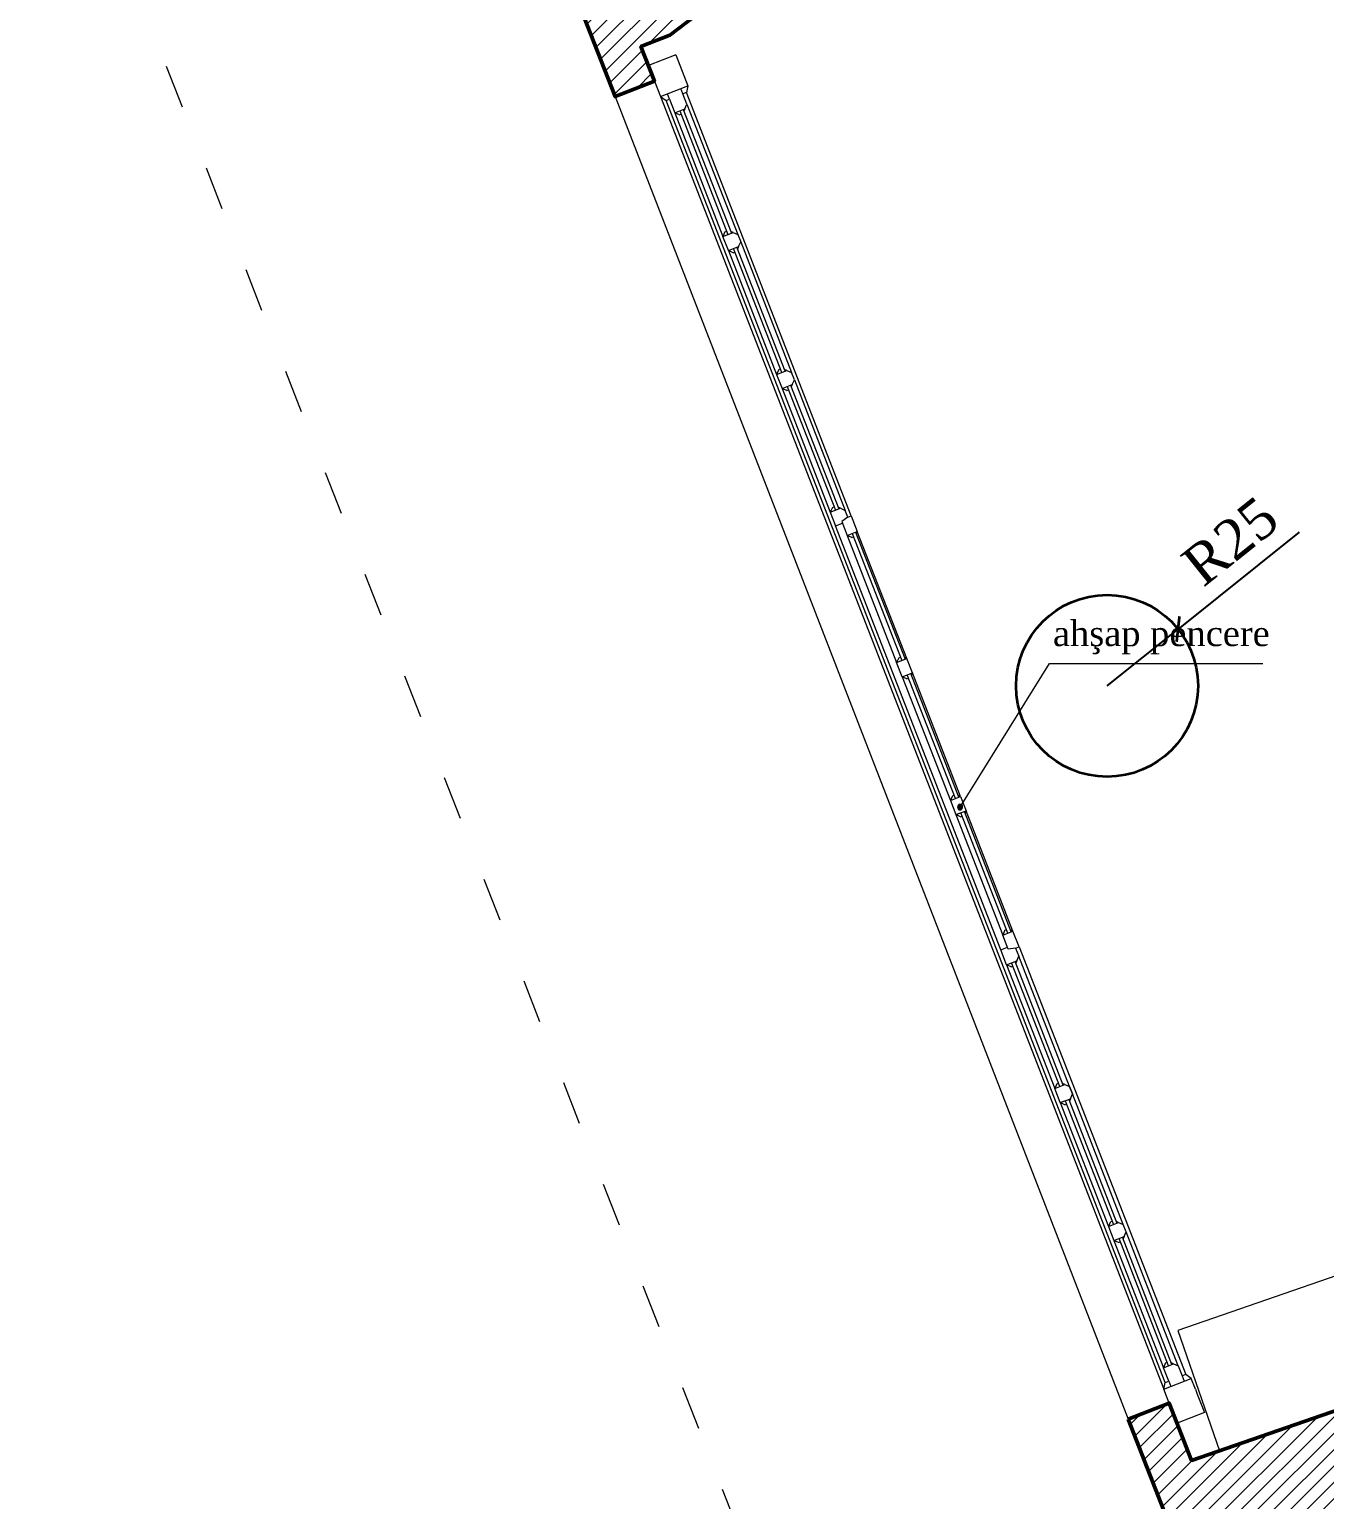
# Model space of a CAD drawing. Header units: millimetres. Extents: x 4980 to 19099, y 3891 to 5773.
# Drawn here: x 4980 to 5335.9, y 5071.3 to 5475.5 of the extents above; entities that cross this region are included whole.
import ezdxf

# ---------------------------------------------------------------- set-up
doc = ezdxf.new("R2010")
doc.units = ezdxf.units.MM
doc.linetypes.add('ACAD_ISO03W100', pattern=[30, 12, -18])
for name, color, linetype, lineweight in [('a 0', 252, 'Continuous', 0), ('a 2', 132, 'Continuous', 20), ('a duvar', 84, 'Continuous', 50), ('a pencere 0', 252, 'Continuous', 0), ('a pencere cam', 121, 'Continuous', 0), ('a pencere doğrama', 41, 'Continuous', 20), ('a pencere görünüş', 62, 'Continuous', 9), ('no3_ahşap gorunus on kalın', 34, 'Continuous', 20), ('no3_duvar tarama', 253, 'Continuous', 9), ('PLAN YAZI', 4, 'Continuous', 9)]:
    doc.layers.add(name, color=color, linetype=linetype, lineweight=lineweight)
doc.layers.add('Kıtc-002 Çizgi', color=7, linetype='Continuous')
doc.styles.add('ROMANSTW', font='georgia.ttf')
doc.styles.get("Standard").update_dxf_attribs({"font": 'stylu.ttf', "height": 10})
doc.dimstyles.new('M1', dxfattribs={"dimtxt": 11, "dimasz": 5, "dimexe": 2, "dimexo": 5, "dimgap": 3, "dimtad": 1, "dimdec": 1, "dimzin": 12, "dimdsep": 46, "dimtxsty": 'ROMANSTW', "dimblk": 'ARCHTICK', "dimcen": 0.09, "dimclrd": 251, "dimclre": 251, "dimclrt": 1, "dimadec": 0, "dimazin": 0, "dimtfac": 1, "dimtdec": 1, "dimtix": 1, "dimtmove": 0, "dimatfit": 3, "dimldrblk": 'ARCHTICK', "dimfxl": 1, "dimtolj": 1, "dimtzin": 0, "dimarcsym": 0})
pattern_1 = [(45, (77489.65, 25972.4954), (-2.24506403, 2.24506403), [])]

# ---------------------------------------------------------------- blocks, each defined once
blk = doc.blocks.new('ththh')
at = {"layer": 'PLAN YAZI'}
h = blk.add_hatch(color=256, dxfattribs=at)
h.dxf.hatch_style = 1
edge = h.paths.add_edge_path()
edge.add_ellipse((-68255.92, -25917.14), major_axis=(-0.021, 0.888), ratio=0.6911, start_angle=0, end_angle=360)
for p, q in [((-68255.92, -25917.14), (-68231.35, -25877.67)), ((-68231.35, -25877.67), (-68172.76, -25877.66))]:
    blk.add_line(p, q, dxfattribs=at)
blk.add_ellipse((-68255.92, -25917.14), major_axis=(0, 0.888), ratio=0.6911, start_param=4.712389, end_param=10.995574, dxfattribs=at)
at = {"layer": 'PLAN YAZI', "insert": (-68230.4, -25865.89), "char_height": 7, "width": 63.3955, "attachment_point": 1}
blk.add_mtext('{\\fTimes New Roman|b0|i0|c162|p18;ahşap pencere}', dxfattribs=at)
blk = doc.blocks.new('_ArchTick')
at = {"layer": 'Kıtc-002 Çizgi', "color": 0, "const_width": 0.15}
blk.add_lwpolyline([(-0.5, -0.5), (0.5, 0.5)], dxfattribs=at)
blk = doc.blocks.new('*D99')
at = {"layer": 'Defpoints', "color": 0, "transparency": 16777216}
for p in [(5295.61, 5310.63), (5276.09, 5295.01)]:
    blk.add_point(p, dxfattribs=at)
at = {"layer": 'no3_duvar tarama', "color": 251, "lineweight": -2, "transparency": 16777216}
for p in [(5328.86, 5337.25), (5276.09, 5295.01)]:
    blk.add_line(p, (5295.61, 5310.63), dxfattribs=at)
at = {"layer": 'no3_duvar tarama', "color": 251, "lineweight": -2, "transparency": 16777216, "xscale": 5, "yscale": 5, "zscale": 5, "rotation": 218.6790076180938}
blk.add_blockref('_ArchTick', (5295.61, 5310.63), dxfattribs=at)
at = {"layer": 'no3_duvar tarama', "color": 1, "transparency": 16777216, "insert": (5309.96, 5334.79), "char_height": 11, "attachment_point": 5, "rotation": 38.679, "style": 'ROMANSTW'}
blk.add_mtext('\\A1;R25', dxfattribs=at)

msp = doc.modelspace()

# ---------------------------------------------------------------- hatches: boundary and pattern name
at = {"layer": 'no3_duvar tarama'}
h = msp.add_hatch(dxfattribs=at)
h.set_pattern_fill('ANSI31', color=256, style=0)
h.set_pattern_definition(pattern_1)
h.paths.add_polyline_path([(5205.98, 5539.85), (5163.52, 5571.61), (5171.87, 5581), (5168.57, 5583.91), (5163.29, 5588.55), (5155.76, 5579.86), (5146.69, 5587.72), (5124.41, 5562.03), (5122.9, 5563.34), (5105.22, 5542.94), (5115.04, 5517.79), (5116.9, 5518.52), (5140.91, 5457.04), (5151.73, 5461.27), (5148.02, 5470.78), (5155.94, 5473.89), (5200.9, 5508.17)])
h = msp.add_hatch(dxfattribs=at)
h.set_pattern_fill('ANSI31', color=256, style=0)
h.set_pattern_definition(pattern_1)
h.paths.add_polyline_path([(5392.29, 5035.47), (5339.92, 5016.07), (5331.54, 5012.96), (5315.7, 5006.78), (5281.87, 5093.4), (5293.19, 5097.81), (5299.33, 5082.04), (5371.06, 5106.85), (5541.43, 5099.14), (5545.31, 5115), (5598.57, 5099.83), (5598.74, 5048.43), (5578.32, 5048.36)])

# ---------------------------------------------------------------- linework, layer by layer
at = {"layer": 'a 2', "linetype": 'ACAD_ISO03W100'}
msp.add_line((5414.88, 4448.11, -0.53), (4980, 5561.87, -0.53), dxfattribs=at)
at = {"layer": 'a 2', "elevation": -0.53}
msp.add_lwpolyline([(5140.93, 5457.04), (5281.89, 5093.4)], dxfattribs=at)
at = {"layer": 'a duvar', "elevation": -0.53}
for points in [[(5205.98, 5539.85), (5163.52, 5571.61), (5171.87, 5581), (5168.57, 5583.91), (5163.29, 5588.55), (5155.76, 5579.86), (5146.69, 5587.72), (5124.41, 5562.03), (5122.9, 5563.34), (5105.22, 5542.94), (5115.04, 5517.79), (5116.9, 5518.52), (5140.91, 5457.04), (5151.73, 5461.27), (5148.02, 5470.78), (5155.94, 5473.89), (5155.94, 5473.89), (5200.9, 5508.17), (5205.98, 5539.85)], [(5281.87, 5093.4), (5293.19, 5097.81), (5299.33, 5082.04), (5371.06, 5106.85), (5541.43, 5099.14), (5545.31, 5115), (5598.57, 5099.83), (5598.74, 5048.43), (5578.32, 5048.36), (5392.29, 5035.47), (5339.92, 5016.07), (5331.54, 5012.96), (5315.7, 5006.78), (5281.87, 5093.4)]]:
    msp.add_lwpolyline(points, dxfattribs=at)
at = {"layer": 'a pencere 0', "elevation": -0.53}
for points in [[(5153.38, 5457.01), (5291.7, 5101.65)], [(5205.8, 5341.76), (5160.51, 5458.12)], [(5292.11, 5103.47), (5154.92, 5455.95)], [(5160.1, 5453.67), (5159.82, 5453.02)], [(5173.34, 5419.66), (5172.69, 5419.94)], [(5174.86, 5415.76), (5174.57, 5415.11)], [(5188.1, 5381.74), (5187.45, 5382.03)], [(5189.61, 5377.84), (5189.33, 5377.2)], [(5202.85, 5343.83), (5202.2, 5344.11)], [(5246.89, 5222.4), (5201.51, 5339.01)], [(5207.48, 5337.44), (5207.2, 5336.79)], [(5221.09, 5302.49), (5220.44, 5302.78)], [(5222.6, 5298.6), (5222.32, 5297.95)], [(5235.84, 5264.58), (5235.19, 5264.87)], [(5235.84, 5264.58), (5235.19, 5264.87)], [(5237.36, 5260.68), (5237.07, 5260.04)], [(5250.24, 5227.6), (5249.59, 5227.89)], [(5251.92, 5223.28), (5297.7, 5105.65)], [(5251.27, 5219.42), (5250.99, 5218.77)], [(5264.51, 5185.41), (5263.87, 5185.69)], [(5266.03, 5181.51), (5265.75, 5180.86)], [(5279.27, 5147.49), (5278.62, 5147.78)], [(5280.79, 5143.59), (5280.5, 5142.95)], [(5294.39, 5108.65), (5293.74, 5108.93)]]:
    msp.add_lwpolyline(points, dxfattribs=at)
at = {"layer": 'a pencere cam', "elevation": -0.53}
for points in [[(5158.7, 5453.13), (5171.94, 5419.11)], [(5159.63, 5453.49), (5172.87, 5419.47)], [(5186.7, 5381.2), (5173.46, 5415.21)], [(5187.63, 5381.56), (5174.39, 5415.58)], [(5188.21, 5377.3), (5201.45, 5343.29)], [(5189.15, 5377.66), (5202.39, 5343.65)], [(5206.09, 5336.9), (5219.69, 5301.95)], [(5207.02, 5337.26), (5220.62, 5302.31)], [(5234.44, 5264.04), (5221.21, 5298.05)], [(5235.38, 5264.4), (5222.14, 5298.42)], [(5248.84, 5227.06), (5235.96, 5260.14)], [(5249.77, 5227.42), (5236.89, 5260.5)], [(5263.11, 5184.86), (5249.88, 5218.88)], [(5264.05, 5185.22), (5250.81, 5219.24)], [(5264.63, 5180.96), (5277.87, 5146.95)], [(5265.56, 5181.33), (5278.8, 5147.31)], [(5292.99, 5108.1), (5279.39, 5143.05)], [(5293.92, 5108.47), (5280.32, 5143.41)]]:
    msp.add_lwpolyline(points, dxfattribs=at)
at = {"layer": 'a pencere doğrama', "elevation": -0.53}
for points in [[(5157.62, 5468.48), (5150.07, 5465.53)], [(5157.62, 5468.48), (5160.93, 5459.94), (5160.51, 5458.12)], [(5151.73, 5461.27), (5153.38, 5457.01), (5154.92, 5455.95)], [(5153.38, 5457.01), (5160.93, 5459.94)], [(5155.85, 5456.31), (5155.29, 5457.75)], [(5159.58, 5457.76), (5159.02, 5459.2)], [(5160.51, 5458.12), (5159.58, 5457.76)], [(5160.67, 5454.96), (5159.58, 5457.76)], [(5154.92, 5455.95), (5155.85, 5456.31), (5157.3, 5452.58)], [(5157.3, 5452.58), (5160.1, 5453.67)], [(5160.1, 5453.67), (5160.67, 5454.96)], [(5158.6, 5452.01), (5157.3, 5452.58)], [(5158.6, 5452.01), (5159.06, 5452.19)], [(5171.11, 5419.86), (5170.54, 5418.57)], [(5170.54, 5418.57), (5172.87, 5419.47)], [(5172.06, 5414.67), (5172.06, 5414.67), (5170.54, 5418.57)], [(5171.11, 5419.86), (5171.58, 5420.04)], [(5172.87, 5419.47), (5173.34, 5419.66)], [(5173.34, 5419.66), (5174.63, 5419.09)], [(5174.63, 5419.09), (5175.43, 5417.05)], [(5174.86, 5415.76), (5175.43, 5417.05)], [(5172.06, 5414.67), (5174.86, 5415.76)], [(5172.06, 5414.67), (5174.39, 5415.58)], [(5173.36, 5414.1), (5172.06, 5414.67)], [(5173.36, 5414.1), (5173.82, 5414.28)], [(5174.39, 5415.58), (5174.86, 5415.76)], [(5185.87, 5381.95), (5185.3, 5380.65)], [(5185.3, 5380.65), (5188.1, 5381.74)], [(5185.3, 5380.65), (5187.63, 5381.56)], [(5185.3, 5380.65), (5185.3, 5380.65), (5186.82, 5376.76)], [(5185.87, 5381.95), (5186.33, 5382.13)], [(5187.63, 5381.56), (5188.1, 5381.74)], [(5188.1, 5381.74), (5189.39, 5381.17)], [(5190.18, 5379.14), (5189.39, 5381.17)], [(5186.82, 5376.76), (5189.15, 5377.66)], [(5188.11, 5376.19), (5186.82, 5376.76)], [(5188.11, 5376.19), (5188.58, 5376.37)], [(5189.15, 5377.66), (5189.61, 5377.84)], [(5189.61, 5377.84), (5190.18, 5379.14)], [(5200.63, 5344.04), (5200.06, 5342.74)], [(5200.06, 5342.74), (5202.85, 5343.83)], [(5200.06, 5342.74), (5202.39, 5343.65)], [(5200.63, 5344.04), (5201.09, 5344.22)], [(5202.39, 5343.65), (5202.85, 5343.83)], [(5202.85, 5343.83), (5204.15, 5343.26)], [(5200.06, 5342.74), (5200.06, 5342.74), (5201.51, 5339.01)], [(5201.51, 5339.01), (5203.37, 5339.74)], [(5204.87, 5341.4), (5203.19, 5340.21)], [(5203.19, 5340.21), (5204.69, 5336.35)], [(5204.87, 5341.4), (5204.15, 5343.26)], [(5204.87, 5341.4), (5205.8, 5341.76)], [(5205.8, 5341.76), (5207.48, 5337.44)], [(5204.69, 5336.35), (5207.48, 5337.44)], [(5204.69, 5336.35), (5207.02, 5337.26)], [(5205.98, 5335.78), (5204.69, 5336.35)], [(5205.98, 5335.78), (5206.45, 5335.97)], [(5207.02, 5337.26), (5207.48, 5337.44)], [(5218.86, 5302.7), (5218.29, 5301.41)], [(5218.29, 5301.41), (5221.09, 5302.49)], [(5218.29, 5301.41), (5220.62, 5302.31)], [(5219.81, 5297.51), (5218.29, 5301.41)], [(5218.86, 5302.7), (5219.33, 5302.88)], [(5220.62, 5302.31), (5221.09, 5302.49)], [(5222.6, 5298.6), (5221.09, 5302.49)], [(5219.81, 5297.51), (5222.6, 5298.6)], [(5219.81, 5297.51), (5222.14, 5298.42)], [(5221.1, 5296.94), (5219.81, 5297.51)], [(5221.1, 5296.94), (5221.57, 5297.12)], [(5222.14, 5298.42), (5222.6, 5298.6)], [(5233.62, 5264.79), (5233.05, 5263.49)], [(5233.62, 5264.79), (5233.05, 5263.49)], [(5233.05, 5263.49), (5235.84, 5264.58)], [(5233.05, 5263.49), (5235.84, 5264.58)], [(5233.05, 5263.49), (5235.38, 5264.4)], [(5233.05, 5263.49), (5235.38, 5264.4)], [(5233.05, 5263.49), (5234.56, 5259.6)], [(5233.62, 5264.79), (5234.08, 5264.97)], [(5233.62, 5264.79), (5234.08, 5264.97)], [(5235.38, 5264.4), (5235.84, 5264.58)], [(5235.38, 5264.4), (5235.84, 5264.58)], [(5235.84, 5264.58), (5237.36, 5260.68)], [(5234.56, 5259.6), (5237.36, 5260.68)], [(5234.56, 5259.6), (5236.89, 5260.5)], [(5235.86, 5259.03), (5234.56, 5259.6)], [(5235.86, 5259.03), (5236.32, 5259.21)], [(5236.89, 5260.5), (5237.36, 5260.68)], [(5248.01, 5227.81), (5247.44, 5226.51)], [(5247.44, 5226.51), (5250.24, 5227.6)], [(5247.44, 5226.51), (5249.77, 5227.42)], [(5248.94, 5222.66), (5247.44, 5226.51)], [(5248.01, 5227.81), (5248.48, 5227.99)], [(5249.77, 5227.42), (5250.24, 5227.6)], [(5251.92, 5223.28), (5250.24, 5227.6)], [(5246.89, 5222.4), (5248.76, 5223.13)], [(5248.48, 5218.33), (5248.48, 5218.33), (5246.89, 5222.4)], [(5250.98, 5222.92), (5248.94, 5222.66)], [(5250.98, 5222.92), (5251.92, 5223.28)], [(5250.98, 5222.92), (5251.84, 5220.71)], [(5248.48, 5218.33), (5251.27, 5219.42)], [(5248.48, 5218.33), (5250.81, 5219.24)], [(5249.77, 5217.76), (5248.48, 5218.33)], [(5250.81, 5219.24), (5251.27, 5219.42)], [(5251.27, 5219.42), (5251.84, 5220.71)], [(5249.77, 5217.76), (5250.24, 5217.94)], [(5262.29, 5185.61), (5261.72, 5184.32)], [(5261.72, 5184.32), (5264.05, 5185.22)], [(5263.23, 5180.42), (5263.23, 5180.42), (5261.72, 5184.32)], [(5262.29, 5185.61), (5262.75, 5185.79)], [(5264.05, 5185.22), (5264.51, 5185.41)], [(5264.51, 5185.41), (5265.81, 5184.84)], [(5265.81, 5184.84), (5266.6, 5182.8)], [(5266.03, 5181.51), (5266.6, 5182.8)], [(5263.23, 5180.42), (5266.03, 5181.51)], [(5263.23, 5180.42), (5265.56, 5181.33)], [(5264.53, 5179.85), (5263.23, 5180.42)], [(5264.53, 5179.85), (5265, 5180.03)], [(5265.56, 5181.33), (5266.03, 5181.51)], [(5277.04, 5147.7), (5276.47, 5146.4)], [(5276.47, 5146.4), (5279.27, 5147.49)], [(5276.47, 5146.4), (5278.8, 5147.31)], [(5276.47, 5146.4), (5276.47, 5146.4), (5277.99, 5142.51)], [(5277.04, 5147.7), (5277.51, 5147.88)], [(5279.27, 5147.49), (5280.56, 5146.92)], [(5281.36, 5144.89), (5280.56, 5146.92)], [(5277.99, 5142.51), (5280.32, 5143.41)], [(5279.29, 5141.94), (5277.99, 5142.51)], [(5279.29, 5141.94), (5279.75, 5142.12)], [(5280.32, 5143.41), (5280.79, 5143.59)], [(5280.79, 5143.59), (5281.36, 5144.89)], [(5292.16, 5108.85), (5291.59, 5107.56)], [(5291.59, 5107.56), (5294.39, 5108.65)], [(5292.11, 5103.47), (5293.04, 5103.83), (5291.59, 5107.56)], [(5292.16, 5108.85), (5292.63, 5109.04)], [(5294.39, 5108.65), (5295.68, 5108.08)], [(5295.68, 5108.08), (5296.77, 5105.28)], [(5297.7, 5105.65), (5296.77, 5105.28)], [(5296.77, 5105.28), (5297.33, 5103.84)], [(5300.39, 5101.63), (5299.24, 5104.58), (5297.7, 5105.65)], [(5291.7, 5101.65), (5299.24, 5104.58)], [(5293.19, 5097.81), (5291.7, 5101.65), (5292.11, 5103.47)], [(5293.04, 5103.83), (5293.6, 5102.39)], [(5300.39, 5101.63), (5300.9, 5100.31)], [(5300.9, 5100.31), (5302.88, 5095.23), (5295.34, 5092.3)]]:
    msp.add_lwpolyline(points, dxfattribs=at)
at = {"layer": 'a pencere görünüş', "elevation": -0.53}
for points in [[(5160.67, 5454.96), (5174.63, 5419.09)], [(5157.3, 5452.58), (5170.54, 5418.57)], [(5175.43, 5417.05), (5189.39, 5381.17)], [(5172.06, 5414.67), (5185.3, 5380.65)], [(5186.82, 5376.76), (5200.06, 5342.74)], [(5190.18, 5379.14), (5204.15, 5343.26)], [(5204.69, 5336.35), (5218.29, 5301.41)], [(5221.09, 5302.49), (5207.48, 5337.44)], [(5219.81, 5297.51), (5233.05, 5263.49)], [(5235.84, 5264.58), (5222.6, 5298.6)], [(5234.56, 5259.6), (5247.44, 5226.51)], [(5250.24, 5227.6), (5237.36, 5260.68)], [(5248.48, 5218.33), (5261.72, 5184.32)], [(5266.6, 5182.8), (5265.81, 5184.84), (5251.84, 5220.71)], [(5280.56, 5146.92), (5266.6, 5182.8)], [(5263.23, 5180.42), (5276.47, 5146.4)], [(5277.99, 5142.51), (5291.59, 5107.56)], [(5295.68, 5108.08), (5281.36, 5144.89)]]:
    msp.add_lwpolyline(points, dxfattribs=at)
at = {"layer": 'no3_ahşap gorunus on kalın', "elevation": -0.53}
msp.add_lwpolyline([(5541.43, 5099.14), (5543.01, 5134.1), (5365.95, 5142.12), (5295.54, 5117.76), (5306.99, 5084.69), (5371.06, 5106.85), (5541.43, 5099.14)], dxfattribs=at)
at = {"layer": 'no3_ahşap gorunus on kalın', "lineweight": 35}
msp.add_circle((5276.09, 5295.01), 25, dxfattribs=at)
at = {"layer": 'no3_duvar tarama', "elevation": -0.53}
msp.add_lwpolyline([(5306.99, 5084.69), (5371.06, 5106.85), (5541.43, 5099.14)], dxfattribs=at)

# ---------------------------------------------------------------- block references
at = {"layer": 'a 0'}
msp.add_blockref('ththh', (73491.63, 31178.83, -0.53), dxfattribs=at)

# ---------------------------------------------------------------- dimensions: what is measured, and where the dimension line sits
at = {"layer": 'no3_duvar tarama'}
dim = msp.add_radius_dim(center=(5276.09, 5295.01), mpoint=(5295.61, 5310.63), dimstyle='M1', dxfattribs=at)
dim.commit()
dim.dimension.update_dxf_attribs({"geometry": '*D99', "text_midpoint": (5309.96, 5334.79)})

doc.saveas('drawing.dxf')
